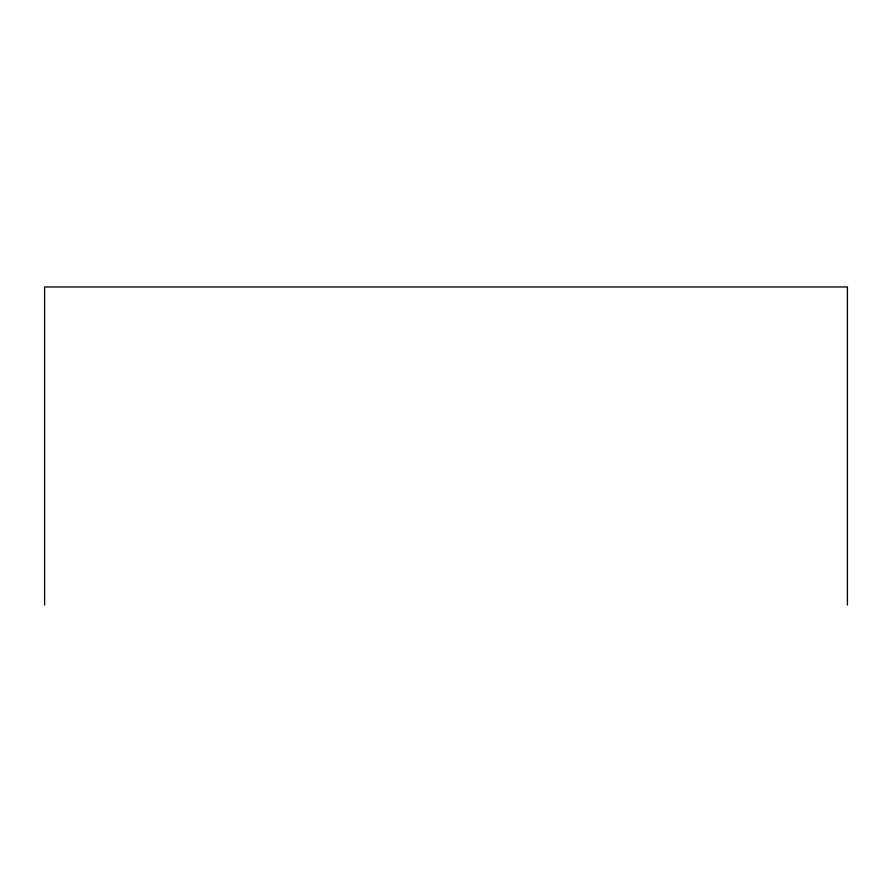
<?xml version="1.0" encoding="UTF-8"?>
<svg xmlns="http://www.w3.org/2000/svg" width="892" height="892" viewBox="0 0 892 892"><rect width="100%" height="100%" fill="white"/><g stroke="black" fill="none" stroke-linecap="round" stroke-linejoin="round"><path stroke-width="1.34" d="M847.4 605.032L847.4 286.968L44.6 286.968L44.6 605.032"/></g></svg>
